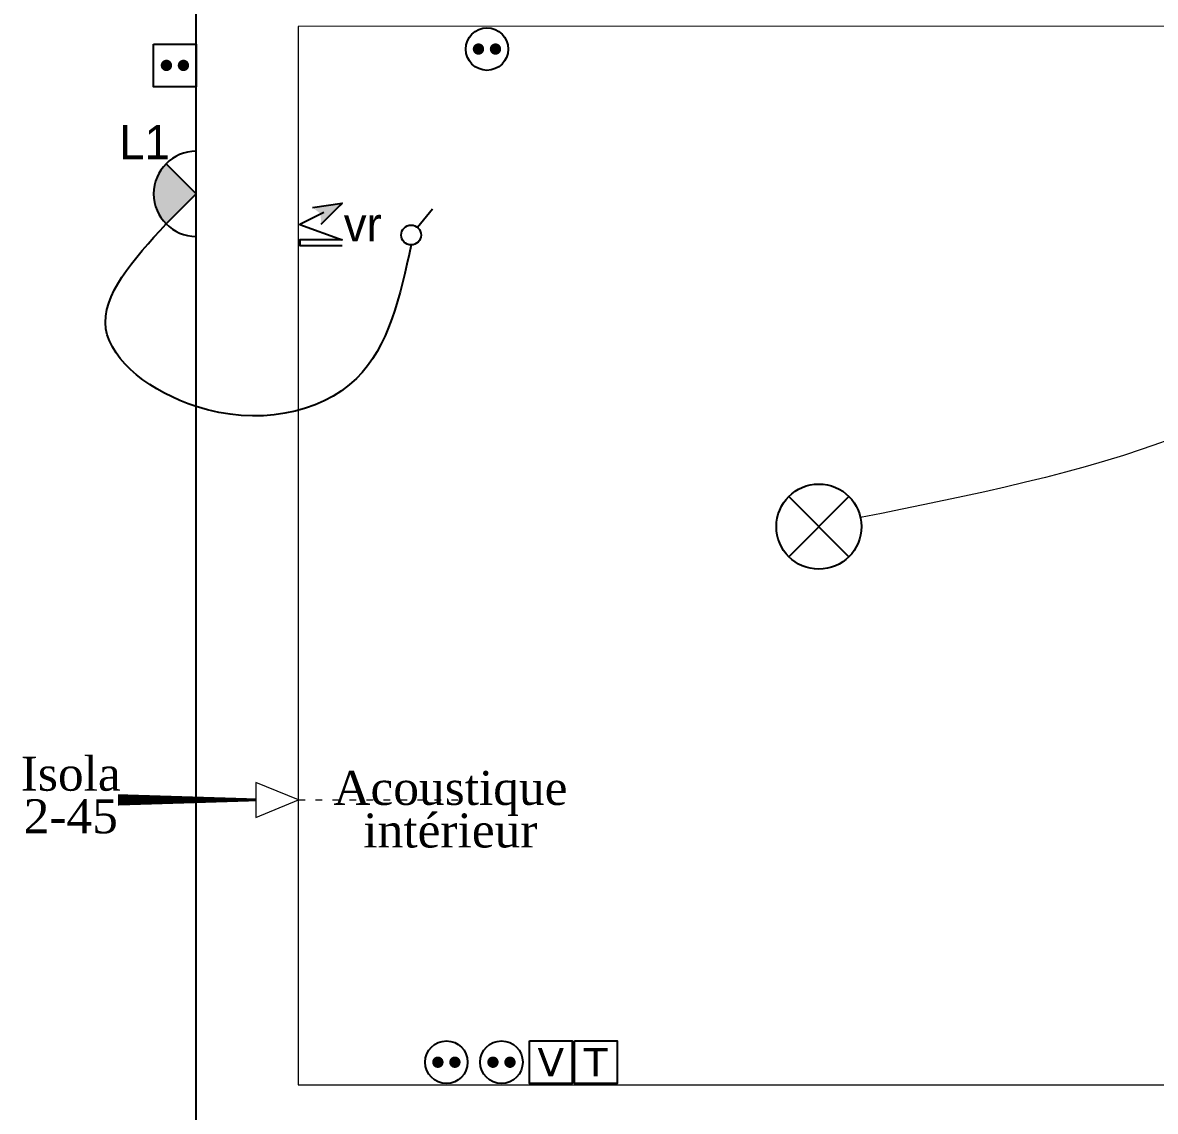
# Model space of a CAD drawing. Header units: millimetres. Extents: x 454430 to 532383, y -370512 to -310890.
# Drawn here: x 460010 to 464003, y -359162 to -355325 of the extents above; entities that cross this region are included whole.
import ezdxf

# ---------------------------------------------------------------- set-up
doc = ezdxf.new("R2010")
doc.units = ezdxf.units.MM
doc.set_wipeout_variables(frame=1)
doc.linetypes.add('ACAD_ISO03W100', pattern=[30, 12, -18])
for name, color, linetype in [('prlm-ELEC-CFA', 181, 'Continuous'), ('prlm-ELEC-CFO', 201, 'Continuous'), ('prlm-VMC', 93, 'Continuous')]:
    doc.layers.add(name, color=color, linetype=linetype)
doc.layers.add('prlm-xpoly', color=7, linetype='Continuous', plot=False)
doc.layers.add('prlm-ZEROPLOT', color=254, linetype='Continuous', plot=False)
doc.styles.add('prlm-elec-cfo', font='comic.ttf', dxfattribs={"height": 12})
doc.styles.add('prlm-vmc', font='pala.ttf', dxfattribs={"height": 14})
doc.styles.get("Standard").update_dxf_attribs({"font": 'arial.ttf'})

# ---------------------------------------------------------------- blocks, each defined once
blk = doc.blocks.new('xi.PC-EXT')
at = {"layer": 'prlm-ELEC-CFO', "color": 0, "linetype": 'ByBlock', "lineweight": -2, "flags": 128}
blk.add_lwpolyline([(-7.5, 7.5), (7.5, 7.5), (7.5, -7.5), (-7.5, -7.5)], close=True, dxfattribs=at)
at = {"layer": 'prlm-ELEC-CFO', "color": 0, "linetype": 'ByBlock', "lineweight": 5, "const_width": 2}
for points in [[(-4, 0, 1), (-2, 0, 1)], [(2, 0, 1), (4, 0, 1)]]:
    blk.add_lwpolyline(points, format="xyb", close=True, dxfattribs=at)
blk = doc.blocks.new('xi.SA')
at = {"layer": 'prlm-ELEC-CFO', "color": 0}
blk.add_lwpolyline([(0.2, -1.28), (5.5, 5.28)], dxfattribs=at)
blk.add_circle((-2, -4), 3.5, dxfattribs=at)
blk = doc.blocks.new('xi.LUM1')
at = {"layer": 'prlm-ELEC-CFO', "linetype": 'ByBlock', "lineweight": 5}
blk.add_hatch(color=0, dxfattribs=at).paths.add_polyline_path([(10.61, 10.61, 0.414214), (-10.61, 10.61), (0, 0)])
at = {"layer": 'prlm-ELEC-CFO', "color": 0, "linetype": 'ByBlock', "lineweight": -2, "flags": 128}
blk.add_lwpolyline([(15, 0, 1), (-15, 0)], format="xyb", close=True, dxfattribs=at)
at = {"layer": 'prlm-ELEC-CFO', "color": 0}
blk.add_lwpolyline([(-10.61, 10.61), (0, 0), (10.61, 10.61)], dxfattribs=at)
blk = doc.blocks.new('xi.VR')
at = {"layer": 'prlm-ELEC-CFO', "lineweight": 5}
blk.add_hatch(color=0, dxfattribs=at).paths.add_polyline_path([(-3, 6), (-0.1, 3.7), (0, 0), (7.5, 7.5)])
at = {"layer": 'prlm-ELEC-CFO', "color": 0}
for points in [[(0.95, 4.23), (-7.5, 0), (7.5, -5.5), (-7.5, -5.5), (-7.5, -7.5), (7.5, -7.5)], [(-3, 6), (7.5, 7.5), (0, 0)]]:
    blk.add_lwpolyline(points, dxfattribs=at)
blk = doc.blocks.new('xi.PC')
at = {"color": 0, "lineweight": 5}
blk.add_wipeout([(-7.5, -7.5), (7.5, -7.5), (7.5, 7.5), (-7.5, 7.5)], dxfattribs=at).dxf.layer = 'prlm-ELEC-CFO'
at = {"layer": 'prlm-ELEC-CFO', "color": 0, "linetype": 'ByBlock', "lineweight": 5, "const_width": 2}
for points in [[(-4, 0, 1), (-2, 0, 1)], [(2, 0, 1), (4, 0, 1)]]:
    blk.add_lwpolyline(points, format="xyb", close=True, dxfattribs=at)
at = {"layer": 'prlm-ELEC-CFO', "color": 0, "linetype": 'ByBlock', "lineweight": -2}
blk.add_circle((0, 0), 7.5, dxfattribs=at)
blk = doc.blocks.new('xi.PTCE')
at = {"layer": 'prlm-ELEC-CFO', "color": 0}
for points in [[(-10.61, 10.61), (10.61, -10.61)], [(10.61, 10.61), (-10.61, -10.61)]]:
    blk.add_lwpolyline(points, dxfattribs=at)
at = {"layer": 'prlm-ELEC-CFO', "color": 0, "linetype": 'ByBlock'}
blk.add_circle((0, 0), 15, dxfattribs=at)
blk = doc.blocks.new('xi.EA')
at = {"layer": 'prlm-VMC', "color": 0, "linetype": 'ByBlock', "lineweight": 5, "flags": 128}
blk.add_lwpolyline([(-6.17, -15), (6.17, -15), (0, 0)], close=True, dxfattribs=at)
at = {"layer": 'prlm-VMC', "color": 0, "linetype": 'ByBlock', "lineweight": -2, "flags": 128}
blk.add_lwpolyline([(0, -15, 1, 4, 0), (0, -63.63, 1, 1, 0)], format="xyseb", dxfattribs=at)
at = {"layer": 'prlm-VMC', "color": 0, "linetype": 'ByBlock', "lineweight": 5}
blk.add_solid([(0, 0), (6.17, -15), (-6.17, -15), (0, 0)], dxfattribs=at)
at = {"layer": 'prlm-ZEROPLOT', "color": 250, "linetype": 'ACAD_ISO03W100', "lineweight": 0, "ltscale": 0.2}
blk.add_lwpolyline([(0, 0), (0, 60)], dxfattribs=at)
blk = doc.blocks.new('xi.TEL')
at = {"layer": 'prlm-ELEC-CFA', "color": 0, "linetype": 'ByBlock', "lineweight": -2, "flags": 128}
blk.add_lwpolyline([(-7.5, 7.5), (7.5, 7.5), (7.5, -7.5), (-7.5, -7.5)], close=True, dxfattribs=at)
at = {"layer": 'prlm-ELEC-CFA', "color": 0, "linetype": 'ByBlock', "insert": (0, 0), "char_height": 10, "width": 11.36, "attachment_point": 5}
blk.add_mtext('{\\fVerdana|b0|i0|c0|p34;T}', dxfattribs=at)
blk = doc.blocks.new('xi.TV')
at = {"layer": 'prlm-ELEC-CFA', "color": 0, "linetype": 'ByBlock', "lineweight": -2, "flags": 128}
blk.add_lwpolyline([(-7.5, 7.5), (7.5, 7.5), (7.5, -7.5), (-7.5, -7.5)], close=True, dxfattribs=at)
at = {"layer": 'prlm-ELEC-CFA', "color": 0, "linetype": 'ByBlock', "insert": (0, 0), "char_height": 10, "width": 11.36, "attachment_point": 5}
blk.add_mtext('{\\fVerdana|b0|i0|c0|p34;V}', dxfattribs=at)

msp = doc.modelspace()

# ---------------------------------------------------------------- linework, layer by layer
at = {"layer": 'prlm-ELEC-CFO', "lineweight": 13}
msp.add_spline([(465114.2, -355490.6), (464870.6, -356189.3), (462963.6, -357069.4)], degree=3, dxfattribs=at)
at = {"layer": 'prlm-ELEC-CFO'}
msp.add_spline([(461379.3, -356108.5), (461186.4, -356579.2), (460621.6, -356678.2), (460303.5, -356403.5), (460515.6, -356034.2)], degree=3, dxfattribs=at)
at = {"layer": 'prlm-xpoly', "lineweight": 0}
msp.add_lwpolyline([(467770.9, -359068.6), (467757.6, -355337.1), (460981.6, -355338.2), (460981.6, -359068.6)], close=True, dxfattribs=at)

# ---------------------------------------------------------------- block references
at = {"layer": 'prlm-ELEC-CFA', "xscale": 10, "yscale": 10, "zscale": 10}
for name, p in [('xi.TV', (461871.8, -358988.6)), ('xi.TEL', (462030.3, -358988.6))]:
    msp.add_blockref(name, p, dxfattribs=at)
at = {"layer": 'prlm-ELEC-CFO', "xscale": 10, "yscale": 10, "zscale": 10}
for name, p in [('xi.PC-EXT', (460546.6, -355475.7)), ('xi.SA', (461399.3, -356033.5)), ('xi.PTCE', (462817, -357101))]:
    msp.add_blockref(name, p, dxfattribs=at)

# ---------------------------------------------------------------- texts
at = {"layer": 'prlm-ELEC-CFO', "lineweight": 20, "insert": (460439.5, -355746.2), "char_height": 120, "attachment_point": 5, "line_spacing_factor": 0.8, "style": 'prlm-elec-cfo', "bg_fill": 3, "box_fill_scale": 1.1, "bg_fill_color": 256, "bg_fill_transparency": 0}
msp.add_mtext('L1', dxfattribs=at)
at = {"layer": 'prlm-VMC', "linetype": 'ByBlock', "lineweight": -2, "insert": (460179.3, -357911.7), "char_height": 120, "width": 236.74, "attachment_point": 2, "line_spacing_factor": 0.75, "style": 'prlm-vmc', "bg_fill": 3, "box_fill_scale": 1.1, "bg_fill_color": 256, "bg_fill_transparency": 0}
msp.add_mtext('Isola\\P2-45', dxfattribs=at)

# ---------------------------------------------------------------- next in the draw order: block references
at = {"layer": 'prlm-ELEC-CFO', "xscale": 10, "yscale": 10, "zscale": 10}
for p in [(461646.8, -355418.1), (461503.7, -358988.6), (461697.9, -358988.6)]:
    msp.add_blockref('xi.PC', p, dxfattribs=at)
at = {"layer": 'prlm-ELEC-CFO', "xscale": 10, "yscale": 10, "zscale": 10, "rotation": 90.00000000004653}
msp.add_blockref('xi.LUM1', (460621.6, -355928.2), dxfattribs=at)

# ---------------------------------------------------------------- next in the draw order: texts
at = {"layer": 'prlm-ELEC-CFO', "lineweight": 20, "insert": (461208.8, -356035.9), "char_height": 120, "attachment_point": 5, "line_spacing_factor": 0.8, "style": 'prlm-elec-cfo', "bg_fill": 3, "box_fill_scale": 1.1, "bg_fill_color": 256, "bg_fill_transparency": 0}
msp.add_mtext('vr', dxfattribs=at)
at = {"layer": 'prlm-VMC', "insert": (461517.9, -357961.8), "char_height": 120, "width": 236.74, "attachment_point": 2, "line_spacing_factor": 0.75, "style": 'prlm-vmc', "bg_fill": 3, "box_fill_scale": 1.1, "bg_fill_color": 256, "bg_fill_transparency": 0}
msp.add_mtext('Acoustique intérieur', dxfattribs=at)

# ---------------------------------------------------------------- next in the draw order: linework, layer by layer
at = {"layer": 'prlm-ZEROPLOT'}
msp.add_lwpolyline([(460621.8, -321130.8), (469528.3, -321130.8), (469528.3, -324327.2), (476621.9, -324326.1), (476621.9, -365259.1), (469151.8, -365259.1), (469147, -363469), (460621.8, -363469)], close=True, dxfattribs=at)

# ---------------------------------------------------------------- next in the draw order: block references
at = {"layer": 'prlm-ELEC-CFO', "xscale": 10, "yscale": 10, "zscale": 10}
msp.add_blockref('xi.VR', (461061.6, -356035.9), dxfattribs=at)
at = {"layer": 'prlm-VMC', "xscale": 10, "yscale": 10, "zscale": 10, "rotation": 270.000000000051}
msp.add_blockref('xi.EA', (460981.8, -358064), dxfattribs=at)

doc.saveas('drawing.dxf')
